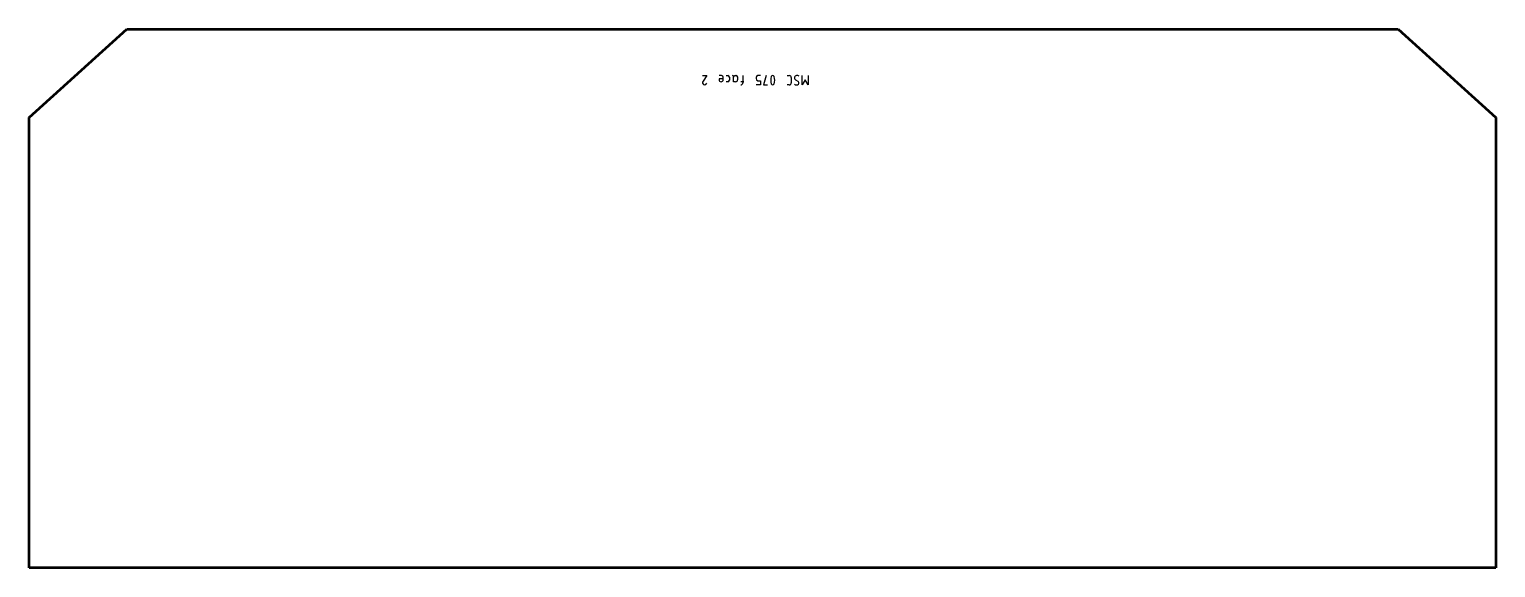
# Model space of a CAD drawing. Header units: millimetres. Extents: x 0 to 1580, y 0 to 580.
import ezdxf

# ---------------------------------------------------------------- set-up
doc = ezdxf.new("R2010")
doc.units = ezdxf.units.MM
doc.layers.add('IV_MARK_SURFACE', color=2, linetype='Continuous', lineweight=25)
doc.layers.add('IV_OUTER_PROFILE', color=7, linetype='Continuous', lineweight=50)

msp = doc.modelspace()

# ---------------------------------------------------------------- linework, layer by layer
at = {"layer": 'IV_MARK_SURFACE'}
for p, q in [((725.4, 530.2), (729.9, 530.2)), ((729.9, 530.2), (726, 524.1)), ((746, 530.2), (743.2, 530.2)), ((747.7, 526.8), (743.2, 526.8)), ((743.2, 526.8), (743.2, 525.7)), ((747.7, 526.8), (747.7, 528.5)), ((747.7, 525.7), (747.7, 526.8)), ((751, 530.2), (752.7, 530.2)), ((752.7, 523.5), (751, 523.5)), ((754.3, 528.5), (754.3, 525.2)), ((758.8, 528.5), (758.8, 529.1)), ((758.8, 523.5), (758.8, 528.5)), ((761, 523.5), (758.8, 523.5)), ((760.4, 530.2), (761.6, 530.2)), ((763.2, 528.5), (763.2, 525.7)), ((768.8, 523.5), (766.6, 523.5)), ((768.8, 530.2), (768.8, 523.5)), ((768.8, 523.5), (768.8, 522.4)), ((769.9, 523.5), (768.8, 523.5)), ((783.2, 528), (783.2, 526.8)), ((787.7, 530.2), (784.9, 530.2)), ((784.9, 524.6), (787.7, 524.6)), ((787.7, 524.6), (787.7, 520.2)), ((793.8, 530.2), (791, 520.2)), ((816.6, 530.2), (818.8, 530.2)), ((821, 528), (821, 522.4)), ((825.4, 525.7), (828.2, 524.1)), ((832.7, 520.2), (832.7, 530.2)), ((836, 525.7), (832.7, 520.2)), ((839.3, 520.2), (836, 525.7)), ((839.3, 530.2), (839.3, 520.2)), ((787.7, 520.2), (783.2, 520.2)), ((791, 520.2), (795.4, 520.2)), ((818.8, 520.2), (816.6, 520.2))]:
    msp.add_line(p, q, dxfattribs=at)
for centre, radius, start, end in [((728.4, 522.3), 3.02, 143.6911, 188.2364), ((727.7, 522.5), 2.32, 196.4047, 343.5953), ((745.4, 525.7), 2.22, 180, 0), ((746, 528.5), 1.67, 0, 90), ((752.7, 528.5), 1.67, 0, 90), ((752.7, 525.2), 1.67, 270, 0), ((757.7, 529.1), 1.11, 0, 90), ((760.4, 528.5), 1.67, 90, 180), ((761, 525.7), 2.22, 270, 0), ((761.6, 528.5), 1.67, 0, 90), ((766.6, 522.4), 2.22, 270, 0), ((785.6, 527.9), 2.38, 107.3463, 178.9139), ((785.6, 526.9), 2.38, 181.0861, 252.6537), ((812.8, 525.2), 14, 163.8661, 196.1339), ((801, 528.4), 1.81, 23.0373, 156.9627), ((789.2, 525.2), 14, 343.8661, 16.1339), ((818.8, 528), 2.22, 0, 90), ((818.8, 522.4), 2.22, 270, 360), ((826.7, 527.8), 2.39, 92.3685, 239.559), ((827.3, 526.5), 3.74, 56.4174, 100.9627), ((827.1, 522.2), 2.21, 319.6263, 59.2984), ((801, 522), 1.8, 202.4119, 337.5881), ((826.6, 524.9), 4.69, 241.7153, 298.2847)]:
    msp.add_arc(centre, radius, start, end, dxfattribs=at)
at = {"layer": 'IV_OUTER_PROFILE'}
for p, q in [((0, 485), (105, 580)), ((105, 580), (1475, 580)), ((1475, 580), (1580, 485)), ((0, 0), (0, 485)), ((1580, 485), (1580, 0)), ((1580, 0), (0, 0))]:
    msp.add_line(p, q, dxfattribs=at)

doc.saveas('drawing.dxf')
